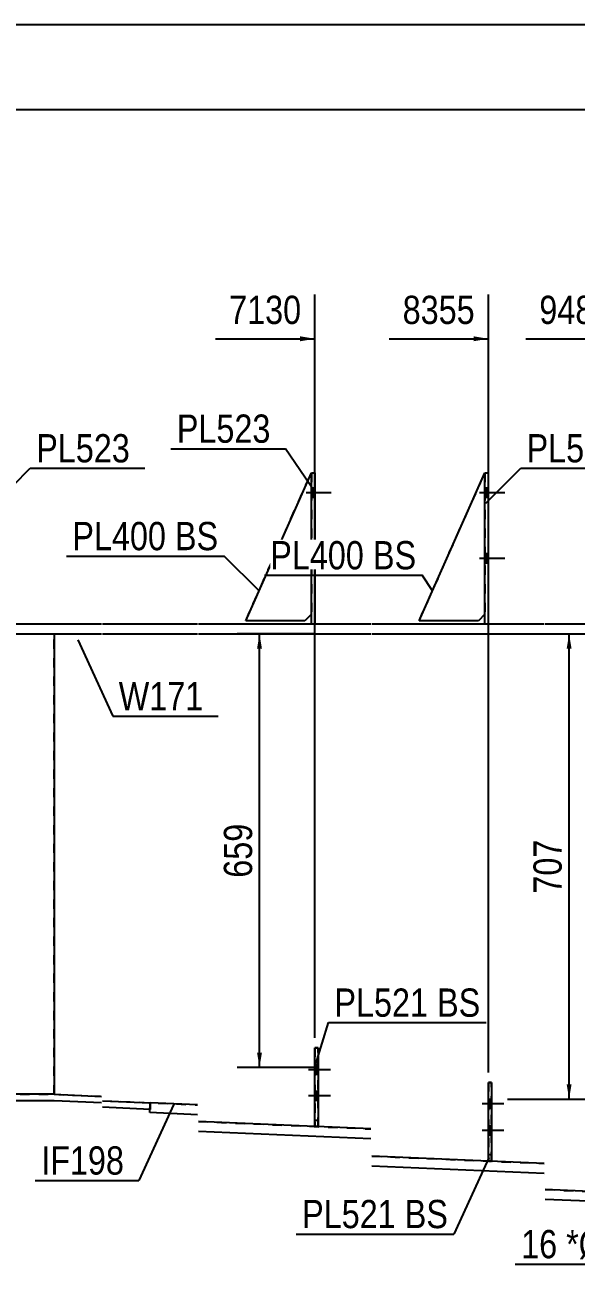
# Model space of a CAD drawing. Header units: millimetres. Extents: x -55 to 348, y -192 to 85.
# Drawn here: x 183.6 to 239.5, y -40.6 to 85.1 of the extents above; entities that cross this region are included whole.
import ezdxf

# ---------------------------------------------------------------- set-up
doc = ezdxf.new("R2010")
doc.units = ezdxf.units.MM
doc.linetypes.add('DXK_LINE_DOT1', pattern=[1.8814, 0.9407, -0.9407])
doc.linetypes.add('DXK_LINE_DOT2', pattern=[3.9198, 1.9599, -1.9599])
doc.styles.add('Arial Narrow', font='ARIALN.TTF', dxfattribs={"height": 0.2})

# ---------------------------------------------------------------- blocks, each defined once
blk = doc.blocks.new('Unknown-627304437-1201')
at = {"color": 5, "linetype": 'Continuous'}
blk.add_line((347.6, 85.08), (-52.4, 85.08), dxfattribs=at)
blk = doc.blocks.new('Part-627304437-2099 - 1596')
at = {"color": 7, "linetype": 'DXK_LINE_DOT1'}
for p, q in [((212.99, -18.61), (212.99, -26.61)), ((213.33, -18.61), (212.99, -18.61)), ((213.33, -26.61), (213.33, -18.61)), ((212.99, -26.61), (213.33, -26.61))]:
    blk.add_line(p, q, dxfattribs=at)
blk = doc.blocks.new('Part-627304437-1978 - 1596')
at = {"color": 2, "linetype": 'Continuous'}
for p, q in [((230.58, -30.12), (230.58, -22.12)), ((230.58, -22.12), (230.91, -22.12)), ((230.91, -22.12), (230.91, -30.12)), ((230.91, -30.12), (230.58, -30.12))]:
    blk.add_line(p, q, dxfattribs=at)
at = {"color": 7, "linetype": 'DXK_LINE_DOT1'}
blk.add_line((230.58, -29.45), (230.91, -29.45), dxfattribs=at)
blk = doc.blocks.new('Part-627304437-1993 - 1596')
at = {"color": 2, "linetype": 'Continuous'}
for p, q in [((212.99, -26.61), (212.99, -18.61)), ((212.99, -18.61), (213.33, -18.61)), ((213.33, -18.61), (213.33, -26.61)), ((213.33, -26.61), (212.99, -26.61))]:
    blk.add_line(p, q, dxfattribs=at)
at = {"color": 7, "linetype": 'DXK_LINE_DOT1'}
blk.add_line((212.99, -25.94), (213.33, -25.94), dxfattribs=at)
blk = doc.blocks.new('Bolt-627304437-1602 - 1596')
at = {"linetype": 'Continuous'}
for points in [[(212.98, 37.2), (212.98, 38.13), (212.64, 38.13), (212.64, 37.2)], [(212.98, 37.2), (212.98, 38.13), (212.64, 38.13), (212.64, 37.2)], [(212.98, 37.2), (212.98, 38.13), (212.64, 38.13), (212.64, 37.2)], [(212.98, 30.53), (212.98, 31.47), (212.64, 31.47), (212.64, 30.53)], [(212.98, 30.53), (212.98, 31.47), (212.64, 31.47), (212.64, 30.53)], [(212.98, 30.53), (212.98, 31.47), (212.64, 31.47), (212.64, 30.53)]]:
    blk.add_hatch(color=3, dxfattribs=at).paths.add_polyline_path(points)
at = {"color": 3, "linetype": 'Continuous'}
for p, q in [((212.64, 38.13), (212.98, 38.13)), ((212.64, 38.13), (212.98, 38.13)), ((212.64, 38.13), (212.98, 38.13)), ((212.11, 37.67), (214.64, 37.67)), ((212.11, 37.67), (214.64, 37.67)), ((212.11, 37.67), (214.64, 37.67)), ((212.64, 37.2), (212.98, 37.2)), ((212.64, 37.2), (212.98, 37.2)), ((212.64, 37.2), (212.98, 37.2)), ((212.64, 31.47), (212.98, 31.47)), ((212.64, 31.47), (212.98, 31.47)), ((212.64, 31.47), (212.98, 31.47)), ((212.11, 31), (214.64, 31)), ((212.11, 31), (214.64, 31)), ((212.11, 31), (214.64, 31)), ((212.64, 30.53), (212.98, 30.53)), ((212.64, 30.53), (212.98, 30.53)), ((212.64, 30.53), (212.98, 30.53))]:
    blk.add_line(p, q, dxfattribs=at)
blk = doc.blocks.new('Bolt-627304437-1603 - 1596')
at = {"linetype": 'Continuous'}
for points in [[(230.56, 37.2), (230.56, 38.13), (230.23, 38.13), (230.23, 37.2)], [(230.56, 37.2), (230.56, 38.13), (230.23, 38.13), (230.23, 37.2)], [(230.56, 37.2), (230.56, 38.13), (230.23, 38.13), (230.23, 37.2)], [(230.56, 30.53), (230.56, 31.47), (230.23, 31.47), (230.23, 30.53)], [(230.56, 30.53), (230.56, 31.47), (230.23, 31.47), (230.23, 30.53)], [(230.56, 30.53), (230.56, 31.47), (230.23, 31.47), (230.23, 30.53)]]:
    blk.add_hatch(color=3, dxfattribs=at).paths.add_polyline_path(points)
at = {"color": 3, "linetype": 'Continuous'}
for p, q in [((230.23, 38.13), (230.56, 38.13)), ((230.23, 38.13), (230.56, 38.13)), ((230.23, 38.13), (230.56, 38.13)), ((229.69, 37.67), (232.23, 37.67)), ((229.69, 37.67), (232.23, 37.67)), ((229.69, 37.67), (232.23, 37.67)), ((230.23, 37.2), (230.56, 37.2)), ((230.23, 37.2), (230.56, 37.2)), ((230.23, 37.2), (230.56, 37.2)), ((230.23, 31.47), (230.56, 31.47)), ((230.23, 31.47), (230.56, 31.47)), ((230.23, 31.47), (230.56, 31.47)), ((229.69, 31), (232.23, 31)), ((229.69, 31), (232.23, 31)), ((229.69, 31), (232.23, 31)), ((230.23, 30.53), (230.56, 30.53)), ((230.23, 30.53), (230.56, 30.53)), ((230.23, 30.53), (230.56, 30.53))]:
    blk.add_line(p, q, dxfattribs=at)
blk = doc.blocks.new('Bolt-627304437-1610 - 1596')
at = {"color": 3, "linetype": 'DXK_LINE_DOT2'}
for p, q in [((212.36, -20.82), (214.56, -20.82)), ((212.99, -20.36), (213.33, -20.36)), ((212.99, -21.29), (213.33, -21.29)), ((212.36, -23.47), (214.56, -23.47)), ((212.99, -23.01), (213.33, -23.01)), ((212.99, -23.94), (213.33, -23.94))]:
    blk.add_line(p, q, dxfattribs=at)
blk = doc.blocks.new('Bolt-627304437-1611 - 1596')
at = {"color": 3, "linetype": 'DXK_LINE_DOT2'}
for p, q in [((230.58, -23.81), (230.91, -23.81)), ((229.94, -24.27), (232.14, -24.27)), ((230.58, -24.74), (230.91, -24.74)), ((229.94, -26.98), (232.14, -26.98)), ((230.58, -26.52), (230.91, -26.52)), ((230.58, -27.45), (230.91, -27.45))]:
    blk.add_line(p, q, dxfattribs=at)
blk = doc.blocks.new('Bolt-627304437-1616 - 1596')
at = {"linetype": 'Continuous'}
for points in [[(213.33, -21.29), (213.33, -20.36), (212.99, -20.36), (212.99, -21.29)], [(213.33, -23.94), (213.33, -23.01), (212.99, -23.01), (212.99, -23.94)]]:
    blk.add_hatch(color=3, dxfattribs=at).paths.add_polyline_path(points)
at = {"color": 3, "linetype": 'Continuous'}
for p, q in [((212.36, -20.82), (214.56, -20.82)), ((212.99, -20.36), (213.33, -20.36)), ((212.99, -21.29), (213.33, -21.29)), ((212.36, -23.47), (214.56, -23.47)), ((212.99, -23.01), (213.33, -23.01)), ((212.99, -23.94), (213.33, -23.94))]:
    blk.add_line(p, q, dxfattribs=at)
blk = doc.blocks.new('Bolt-627304437-1617 - 1596')
at = {"linetype": 'Continuous'}
for points in [[(230.91, -24.74), (230.91, -23.81), (230.58, -23.81), (230.58, -24.74)], [(230.91, -27.45), (230.91, -26.52), (230.58, -26.52), (230.58, -27.45)]]:
    blk.add_hatch(color=3, dxfattribs=at).paths.add_polyline_path(points)
at = {"color": 3, "linetype": 'Continuous'}
for p, q in [((230.58, -23.81), (230.91, -23.81)), ((229.94, -24.27), (232.14, -24.27)), ((230.58, -24.74), (230.91, -24.74)), ((229.94, -26.98), (232.14, -26.98)), ((230.58, -26.52), (230.91, -26.52)), ((230.58, -27.45), (230.91, -27.45))]:
    blk.add_line(p, q, dxfattribs=at)
blk = doc.blocks.new('Part-627304437-1638 - 1596')
at = {"color": 7, "linetype": 'DXK_LINE_DOT1'}
for p, q in [((162.43, 23.33), (186.56, 23.33)), ((186.56, -23.33), (186.56, 23.33)), ((162.43, -23.33), (186.56, -23.33))]:
    blk.add_line(p, q, dxfattribs=at)
blk = doc.blocks.new('Part-627304437-1788 - 1596')
at = {"color": 2, "linetype": 'Continuous'}
for p, q in [((230.23, 24.33), (230.23, 39.67)), ((230.23, 39.67), (230.56, 39.67)), ((230.56, 39.67), (230.56, 24.33))]:
    blk.add_line(p, q, dxfattribs=at)
at = {"color": 7, "linetype": 'DXK_LINE_DOT1'}
blk.add_line((230.56, 24.33), (230.23, 24.33), dxfattribs=at)
blk = doc.blocks.new('Part-627304437-1793 - 1596')
at = {"color": 2, "linetype": 'Continuous'}
for p, q in [((212.64, 24.33), (212.64, 39.67)), ((212.64, 39.67), (212.98, 39.67)), ((212.98, 39.67), (212.98, 24.33))]:
    blk.add_line(p, q, dxfattribs=at)
at = {"color": 7, "linetype": 'DXK_LINE_DOT1'}
blk.add_line((212.98, 24.33), (212.64, 24.33), dxfattribs=at)
blk = doc.blocks.new('Part-627304437-1926 - 1596')
at = {"color": 2, "linetype": 'Continuous'}
for p, q in [((223.56, 24.67), (230.23, 39.67)), ((230.23, 25.33), (229.56, 24.67)), ((229.56, 24.67), (223.56, 24.67))]:
    blk.add_line(p, q, dxfattribs=at)
at = {"color": 7, "linetype": 'DXK_LINE_DOT1'}
blk.add_line((230.23, 39.67), (230.23, 25.33), dxfattribs=at)
blk = doc.blocks.new('Part-627304437-1931 - 1596')
at = {"color": 2, "linetype": 'Continuous'}
for p, q in [((205.98, 24.67), (212.64, 39.67)), ((212.64, 25.33), (211.98, 24.67)), ((211.98, 24.67), (205.98, 24.67))]:
    blk.add_line(p, q, dxfattribs=at)
at = {"color": 7, "linetype": 'DXK_LINE_DOT1'}
blk.add_line((212.64, 39.67), (212.64, 25.33), dxfattribs=at)
blk = doc.blocks.new('Part-627304437-2089 - 1596')
at = {"color": 7, "linetype": 'DXK_LINE_DOT1'}
for p, q in [((230.58, -22.12), (230.58, -30.12)), ((230.91, -22.12), (230.58, -22.12)), ((230.91, -30.12), (230.91, -22.12)), ((230.58, -30.12), (230.91, -30.12))]:
    blk.add_line(p, q, dxfattribs=at)
blk = doc.blocks.new('Part-627304437-2094 - 1596')
at = {"color": 7, "linetype": 'DXK_LINE_DOT1'}
for p, q in [((223.56, 24.67), (230.23, 39.67)), ((230.23, 25.33), (229.56, 24.67)), ((229.56, 24.67), (223.56, 24.67))]:
    blk.add_line(p, q, dxfattribs=at)
blk = doc.blocks.new('Part-627304437-2104 - 1596')
at = {"color": 7, "linetype": 'DXK_LINE_DOT1'}
for p, q in [((205.98, 24.67), (212.64, 39.67)), ((212.64, 25.33), (211.98, 24.67)), ((211.98, 24.67), (205.98, 24.67))]:
    blk.add_line(p, q, dxfattribs=at)
blk = doc.blocks.new('Part-627304437-2168 - 1596')
at = {"color": 2, "linetype": 'Continuous'}
for p, q in [((167.23, 24.33), (167.23, 23.33)), ((191.36, 24.33), (167.23, 24.33)), ((201.08, 24.33), (191.46, 24.33)), ((218.66, 24.33), (201.18, 24.33)), ((236.24, 24.33), (218.76, 24.33)), ((317.71, 24.33), (236.34, 24.33)), ((317.71, 23.33), (317.71, 24.33)), ((167.23, 23.33), (191.36, 23.33)), ((191.46, 23.33), (201.08, 23.33)), ((201.18, 23.33), (218.66, 23.33)), ((218.76, 23.33), (236.24, 23.33)), ((236.34, 23.33), (317.71, 23.33))]:
    blk.add_line(p, q, dxfattribs=at)
blk = doc.blocks.new('Part-627304437-2190 - 1596')
at = {"color": 2, "linetype": 'Continuous'}
blk.add_line((186.56, 23.33), (186.56, -23.33), dxfattribs=at)
at = {"color": 7, "linetype": 'DXK_LINE_DOT1'}
for p, q in [((186.56, 23.33), (191.36, 23.33)), ((191.46, 23.33), (201.08, 23.33)), ((201.18, 23.33), (218.66, 23.33)), ((218.76, 23.33), (236.24, 23.33)), ((236.34, 23.33), (244.43, 23.33)), ((244.43, 23.33), (244.43, -33.33)), ((186.56, -23.33), (191.36, -23.54)), ((191.46, -23.98), (201.08, -24.4)), ((201.18, -26.09), (218.66, -26.84)), ((218.76, -29.6), (236.24, -30.35)), ((236.34, -32.99), (244.43, -33.33))]:
    blk.add_line(p, q, dxfattribs=at)
blk = doc.blocks.new('Part-627304437-2234 - 1596')
at = {"color": 2, "linetype": 'Continuous'}
for p, q in [((75.6, -23.33), (70.8, -23.33)), ((70.8, -23.33), (70.8, -24)), ((93, -23.33), (75.7, -23.33)), ((162.33, -23.33), (93.1, -23.33)), ((186.56, -23.33), (162.43, -23.33)), ((186.56, -23.33), (191.36, -23.54)), ((75.6, -24), (70.8, -24)), ((93, -24), (75.7, -24)), ((162.33, -24), (93.1, -24)), ((186.55, -24), (162.43, -24)), ((191.36, -24.21), (186.55, -24)), ((191.46, -23.98), (196.3, -24.19)), ((196.28, -24.86), (191.46, -24.65)), ((196.3, -24.19), (196.28, -24.86))]:
    blk.add_line(p, q, dxfattribs=at)
blk = doc.blocks.new('Part-627304437-2256 - 1596')
at = {"color": 2, "linetype": 'Continuous'}
for p, q in [((196.26, -25.19), (196.3, -24.19)), ((201.08, -24.4), (196.3, -24.19)), ((201.08, -25.4), (196.26, -25.19)), ((212.99, -26.6), (201.18, -26.09)), ((218.66, -27.84), (201.18, -27.09)), ((218.66, -26.84), (213.16, -26.61)), ((230.58, -30.11), (218.76, -29.6)), ((236.24, -30.35), (230.74, -30.12)), ((236.24, -31.35), (218.76, -30.6)), ((244.43, -33.33), (236.34, -32.99)), ((244.39, -34.33), (244.43, -33.33)), ((244.39, -34.33), (236.34, -33.99))]:
    blk.add_line(p, q, dxfattribs=at)
blk = doc.blocks.new('StraightDimension-627304437-10006 - 1596')
at = {"linetype": 'Continuous'}
blk.add_hatch(color=7, dxfattribs=at).paths.add_polyline_path([(229.08, 53.5), (230.58, 53.25), (229.08, 53)])
at = {"color": 7, "linetype": 'Continuous'}
for p, q in [((230.58, -21.12), (230.58, 57.75)), ((220.51, 53.25), (230.58, 53.25))]:
    blk.add_line(p, q, dxfattribs=at)
at = {"color": 0}
blk.add_wipeout([(229.8, 54.15), (229.8, 58.35), (221.29, 58.35), (221.29, 54.15)], dxfattribs=at)
at = {"color": 3, "style": 'Arial Narrow'}
blk.add_text('8355', height=2.863, dxfattribs=at).set_placement((221.89, 54.75))
blk = doc.blocks.new('StraightDimension-627304437-2487 - 1596')
at = {"linetype": 'Continuous'}
for points in [[(207.13, 21.83), (207.38, 23.33), (207.63, 21.83)], [(207.63, -19.1), (207.38, -20.6), (207.13, -19.1)]]:
    blk.add_hatch(color=7, dxfattribs=at).paths.add_polyline_path(points)
at = {"color": 7, "linetype": 'Continuous'}
for p, q in [((212.94, 23.33), (205.13, 23.33)), ((207.38, -20.6), (207.38, 23.33)), ((212.94, -20.6), (205.13, -20.6))]:
    blk.add_line(p, q, dxfattribs=at)
at = {"color": 0}
blk.add_wipeout([(207.23, 4.71), (203.03, 4.71), (203.03, -1.98), (207.23, -1.98)], dxfattribs=at)
at = {"color": 3, "style": 'Arial Narrow'}
blk.add_text('659', height=2.863, rotation=90.0002, dxfattribs=at).set_placement((206.63, -1.38))
blk = doc.blocks.new('StraightDimension-627304437-2495 - 1596')
at = {"linetype": 'Continuous'}
for points in [[(238.51, 21.83), (238.76, 23.33), (239.01, 21.83)], [(239.01, -22.32), (238.76, -23.82), (238.51, -22.32)]]:
    blk.add_hatch(color=7, dxfattribs=at).paths.add_polyline_path(points)
at = {"color": 7, "linetype": 'Continuous'}
for p, q in [((232.53, 23.33), (241.16, 23.33)), ((238.76, -23.82), (238.76, 23.33)), ((232.53, -23.82), (241.16, -23.82))]:
    blk.add_line(p, q, dxfattribs=at)
at = {"color": 0}
blk.add_wipeout([(238.61, 3.1), (234.41, 3.1), (234.41, -3.59), (238.61, -3.59)], dxfattribs=at)
at = {"color": 3, "style": 'Arial Narrow'}
blk.add_text('707', height=2.863, rotation=90.0002, dxfattribs=at).set_placement((238.01, -2.99))
blk = doc.blocks.new('StraightDimension-627304437-2759 - 1596')
at = {"color": 7, "linetype": 'Continuous'}
blk.add_line((-1.28, 76.49), (319.43, 76.49), dxfattribs=at)
blk = doc.blocks.new('StraightDimension-627304437-10005 - 1596')
at = {"linetype": 'Continuous'}
blk.add_hatch(color=7, dxfattribs=at).paths.add_polyline_path([(242.93, 53.5), (244.43, 53.25), (242.93, 53)])
at = {"color": 7, "linetype": 'Continuous'}
for p, q in [((244.43, -32.33), (244.43, 57.75)), ((234.37, 53.25), (244.43, 53.25))]:
    blk.add_line(p, q, dxfattribs=at)
at = {"color": 0}
blk.add_wipeout([(243.66, 54.15), (243.66, 58.35), (235.14, 58.35), (235.14, 54.15)], dxfattribs=at)
at = {"color": 3, "style": 'Arial Narrow'}
blk.add_text('9480', height=2.863, dxfattribs=at).set_placement((235.74, 54.75))
blk = doc.blocks.new('StraightDimension-627304437-10007 - 1596')
at = {"linetype": 'Continuous'}
blk.add_hatch(color=7, dxfattribs=at).paths.add_polyline_path([(211.49, 53.5), (212.99, 53.25), (211.49, 53)])
at = {"color": 7, "linetype": 'Continuous'}
for p, q in [((212.99, -17.61), (212.99, 57.75)), ((202.93, 53.25), (212.99, 53.25))]:
    blk.add_line(p, q, dxfattribs=at)
at = {"color": 0}
blk.add_wipeout([(212.22, 54.15), (212.22, 58.35), (203.7, 58.35), (203.7, 54.15)], dxfattribs=at)
at = {"color": 3, "style": 'Arial Narrow'}
blk.add_text('7130', height=2.863, dxfattribs=at).set_placement((204.3, 54.75))
blk = doc.blocks.new('Mark-627304437-1789 - 1596')
at = {"color": 7, "linetype": 'Continuous'}
blk.add_line((212.98, 37.73), (210, 42.11), dxfattribs=at)
at = {"color": 0}
blk.add_wipeout([(208.5, 42.71), (208.5, 45.71), (199, 45.71), (199, 42.71)], dxfattribs=at)
blk.add_wipeout([(208.5, 42.71), (208.5, 45.71), (199, 45.71), (199, 42.71)], dxfattribs=at)
at = {"color": 7, "linetype": 'Continuous'}
blk.add_line((198.4, 42.11), (210, 42.11), dxfattribs=at)
at = {"color": 3, "style": 'Arial Narrow'}
blk.add_text('PL523', height=2.863, dxfattribs=at).set_placement((199, 42.71))
blk = doc.blocks.new('Mark-627304437-1769 - 1596')
at = {"color": 0}
blk.add_wipeout([(194.25, 40.72), (194.25, 43.72), (184.75, 43.72), (184.75, 40.72)], dxfattribs=at)
blk.add_wipeout([(194.25, 40.72), (194.25, 43.72), (184.75, 43.72), (184.75, 40.72)], dxfattribs=at)
at = {"color": 7, "linetype": 'Continuous'}
for p, q in [((180.62, 36.58), (184.15, 40.12)), ((184.15, 40.12), (195.75, 40.12))]:
    blk.add_line(p, q, dxfattribs=at)
at = {"color": 3, "style": 'Arial Narrow'}
blk.add_text('PL523', height=2.863, dxfattribs=at).set_placement((184.75, 40.72))
blk = doc.blocks.new('Mark-627304437-1784 - 1596')
at = {"color": 0}
blk.add_wipeout([(243.95, 40.72), (243.95, 43.72), (234.45, 43.72), (234.45, 40.72)], dxfattribs=at)
blk.add_wipeout([(243.95, 40.72), (243.95, 43.72), (234.45, 43.72), (234.45, 40.72)], dxfattribs=at)
at = {"color": 7, "linetype": 'Continuous'}
for p, q in [((230.31, 36.58), (233.85, 40.12)), ((233.85, 40.12), (245.45, 40.12))]:
    blk.add_line(p, q, dxfattribs=at)
at = {"color": 3, "style": 'Arial Narrow'}
blk.add_text('PL523', height=2.863, dxfattribs=at).set_placement((234.45, 40.72))
blk = doc.blocks.new('Mark-627304437-2186 - 1596')
at = {"color": 0}
blk.add_wipeout([(201.7, 15.59), (201.7, 18.59), (193.11, 18.59), (193.11, 15.59)], dxfattribs=at)
blk.add_wipeout([(201.7, 15.59), (201.7, 18.59), (193.11, 18.59), (193.11, 15.59)], dxfattribs=at)
at = {"color": 7, "linetype": 'Continuous'}
for p, q in [((188.98, 22.72), (192.51, 14.99)), ((192.51, 14.99), (203.2, 14.99))]:
    blk.add_line(p, q, dxfattribs=at)
at = {"color": 3, "style": 'Arial Narrow'}
blk.add_text('W171', height=2.863, dxfattribs=at).set_placement((193.11, 15.59))
blk = doc.blocks.new('Mark-627304437-2252 - 1596')
at = {"color": 7, "linetype": 'Continuous'}
blk.add_line((198.69, -24.34), (195.15, -32.07), dxfattribs=at)
at = {"color": 0}
blk.add_wipeout([(193.65, -31.47), (193.65, -28.47), (185.25, -28.47), (185.25, -31.47)], dxfattribs=at)
blk.add_wipeout([(193.65, -31.47), (193.65, -28.47), (185.25, -28.47), (185.25, -31.47)], dxfattribs=at)
at = {"color": 7, "linetype": 'Continuous'}
blk.add_line((184.65, -32.07), (195.15, -32.07), dxfattribs=at)
at = {"color": 3, "style": 'Arial Narrow'}
blk.add_text('IF198', height=2.863, dxfattribs=at).set_placement((185.25, -31.47))
blk = doc.blocks.new('MarkSet-627304437-2852 - 1596')
at = {"color": 0}
for points in [[(224.48, -15.47), (224.48, -12.47), (214.97, -12.47), (214.97, -15.47)], [(229.76, -15.47), (229.76, -12.47), (225.38, -12.47), (225.38, -15.47)]]:
    blk.add_wipeout(points, dxfattribs=at)
for points in [[(224.48, -15.47), (224.48, -12.47), (214.97, -12.47), (214.97, -15.47)], [(229.76, -15.47), (229.76, -12.47), (225.38, -12.47), (225.38, -15.47)]]:
    blk.add_wipeout(points, dxfattribs=at)
at = {"color": 7, "linetype": 'Continuous'}
for p, q in [((213.08, -20.23), (214.37, -16.07)), ((214.37, -16.07), (230.36, -16.07))]:
    blk.add_line(p, q, dxfattribs=at)
at = {"color": 3, "style": 'Arial Narrow'}
for s, p in [('PL521', (214.97, -15.47)), ('BS', (225.38, -15.47))]:
    blk.add_text(s, height=2.863, dxfattribs=at).set_placement(p)
blk = doc.blocks.new('MarkSet-627304437-2858 - 1596')
at = {"color": 0}
for points in [[(221.2, -36.9), (221.2, -33.9), (211.7, -33.9), (211.7, -36.9)], [(226.48, -36.9), (226.48, -33.9), (222.1, -33.9), (222.1, -36.9)]]:
    blk.add_wipeout(points, dxfattribs=at)
for points in [[(221.2, -36.9), (221.2, -33.9), (211.7, -33.9), (211.7, -36.9)], [(226.48, -36.9), (226.48, -33.9), (222.1, -33.9), (222.1, -36.9)]]:
    blk.add_wipeout(points, dxfattribs=at)
at = {"color": 7, "linetype": 'Continuous'}
for p in [(230.62, -29.77), (211.1, -37.5)]:
    blk.add_line(p, (227.08, -37.5), dxfattribs=at)
at = {"color": 3, "style": 'Arial Narrow'}
for s, p in [('PL521', (211.7, -36.9)), ('BS', (222.1, -36.9))]:
    blk.add_text(s, height=2.863, dxfattribs=at).set_placement(p)
blk = doc.blocks.new('MarkSet-627304437-2946 - 1596')
at = {"color": 0}
for points in [[(197.91, 31.82), (197.91, 34.82), (188.41, 34.82), (188.41, 31.82)], [(203.19, 31.82), (203.19, 34.82), (198.81, 34.82), (198.81, 31.82)]]:
    blk.add_wipeout(points, dxfattribs=at)
for points in [[(197.91, 31.82), (197.91, 34.82), (188.41, 34.82), (188.41, 31.82)], [(203.19, 31.82), (203.19, 34.82), (198.81, 34.82), (198.81, 31.82)]]:
    blk.add_wipeout(points, dxfattribs=at)
at = {"color": 7, "linetype": 'Continuous'}
for p in [(187.81, 31.22), (207.33, 27.69)]:
    blk.add_line(p, (203.79, 31.22), dxfattribs=at)
at = {"color": 3, "style": 'Arial Narrow'}
for s, p in [('PL400', (188.41, 31.82)), ('BS', (198.81, 31.82))]:
    blk.add_text(s, height=2.863, dxfattribs=at).set_placement(p)
blk = doc.blocks.new('MarkSet-627304437-2952 - 1596')
at = {"color": 0}
for points in [[(217.98, 29.88), (217.98, 32.88), (208.47, 32.88), (208.47, 29.88)], [(223.26, 29.88), (223.26, 32.88), (218.88, 32.88), (218.88, 29.88)]]:
    blk.add_wipeout(points, dxfattribs=at)
for points in [[(217.98, 29.88), (217.98, 32.88), (208.47, 32.88), (208.47, 29.88)], [(223.26, 29.88), (223.26, 32.88), (218.88, 32.88), (218.88, 29.88)]]:
    blk.add_wipeout(points, dxfattribs=at)
at = {"color": 7, "linetype": 'Continuous'}
for p in [(207.87, 29.28), (224.91, 27.69)]:
    blk.add_line(p, (223.86, 29.28), dxfattribs=at)
at = {"color": 3, "style": 'Arial Narrow'}
for s, p in [('PL400', (208.47, 29.88)), ('BS', (218.88, 29.88))]:
    blk.add_text(s, height=2.863, dxfattribs=at).set_placement(p)
blk = doc.blocks.new('Mark-627304437-3306 - 1596')
at = {"color": 0}
for points in [[(237.56, -39.95), (237.56, -36.95), (233.9, -36.95), (233.9, -39.95)], [(239.73, -39.95), (239.73, -36.95), (238.46, -36.95), (238.46, -39.95)]]:
    blk.add_wipeout(points, dxfattribs=at)
for points in [[(237.56, -39.95), (237.56, -36.95), (233.9, -36.95), (233.9, -39.95)], [(239.73, -39.95), (239.73, -36.95), (238.46, -36.95), (238.46, -39.95)]]:
    blk.add_wipeout(points, dxfattribs=at)
at = {"color": 3, "style": 'Arial Narrow'}
blk.add_text('16', height=2.863, dxfattribs=at).set_placement((233.9, -39.95))
at = {"color": 0}
blk.add_wipeout([(245.95, -39.95), (245.95, -36.95), (239.73, -36.95), (239.73, -39.95)], dxfattribs=at)
blk.add_wipeout([(245.95, -39.95), (245.95, -36.95), (239.73, -36.95), (239.73, -39.95)], dxfattribs=at)
at = {"color": 7, "linetype": 'Continuous'}
for p in [(248.67, -34.23), (233.3, -40.55)]:
    blk.add_line(p, (246.55, -40.55), dxfattribs=at)
at = {"color": 3, "style": 'Arial Narrow'}
for s, height, p in [('*', 2.86, (238.46, -39.95)), ('Ø32', 2.863, (239.73, -39.95))]:
    blk.add_text(s, height=height, dxfattribs=at).set_placement(p)

msp = doc.modelspace()

# ---------------------------------------------------------------- block references
for name in ['Unknown-627304437-1201', 'Part-627304437-1931 - 1596', 'Part-627304437-2104 - 1596', 'Part-627304437-1793 - 1596', 'Part-627304437-1926 - 1596', 'Part-627304437-2094 - 1596', 'Part-627304437-1788 - 1596', 'Bolt-627304437-1602 - 1596', 'Bolt-627304437-1603 - 1596', 'Part-627304437-2168 - 1596', 'Part-627304437-1638 - 1596', 'Part-627304437-2190 - 1596', 'Part-627304437-2099 - 1596', 'Part-627304437-1993 - 1596', 'Bolt-627304437-1610 - 1596', 'Bolt-627304437-1616 - 1596', 'Part-627304437-1978 - 1596', 'Part-627304437-2089 - 1596', 'Part-627304437-2234 - 1596', 'Bolt-627304437-1611 - 1596', 'Bolt-627304437-1617 - 1596', 'Part-627304437-2256 - 1596']:
    msp.add_blockref(name, (0, 0))

# ---------------------------------------------------------------- next in the draw order: block references
for name in ['StraightDimension-627304437-10006 - 1596', 'StraightDimension-627304437-2487 - 1596', 'StraightDimension-627304437-2495 - 1596', 'Mark-627304437-2252 - 1596', 'MarkSet-627304437-2858 - 1596', 'Mark-627304437-3306 - 1596']:
    msp.add_blockref(name, (0, 0))

# ---------------------------------------------------------------- next in the draw order: block references
msp.add_blockref('StraightDimension-627304437-2759 - 1596', (0, 0))

# ---------------------------------------------------------------- next in the draw order: block references
for name in ['StraightDimension-627304437-10007 - 1596', 'StraightDimension-627304437-10005 - 1596', 'Mark-627304437-1769 - 1596']:
    msp.add_blockref(name, (0, 0))

# ---------------------------------------------------------------- next in the draw order: block references
for name in ['Mark-627304437-1789 - 1596', 'Mark-627304437-1784 - 1596', 'MarkSet-627304437-2946 - 1596', 'Mark-627304437-2186 - 1596', 'MarkSet-627304437-2852 - 1596']:
    msp.add_blockref(name, (0, 0))

# ---------------------------------------------------------------- next in the draw order: block references
msp.add_blockref('MarkSet-627304437-2952 - 1596', (0, 0))

doc.saveas('drawing.dxf')
